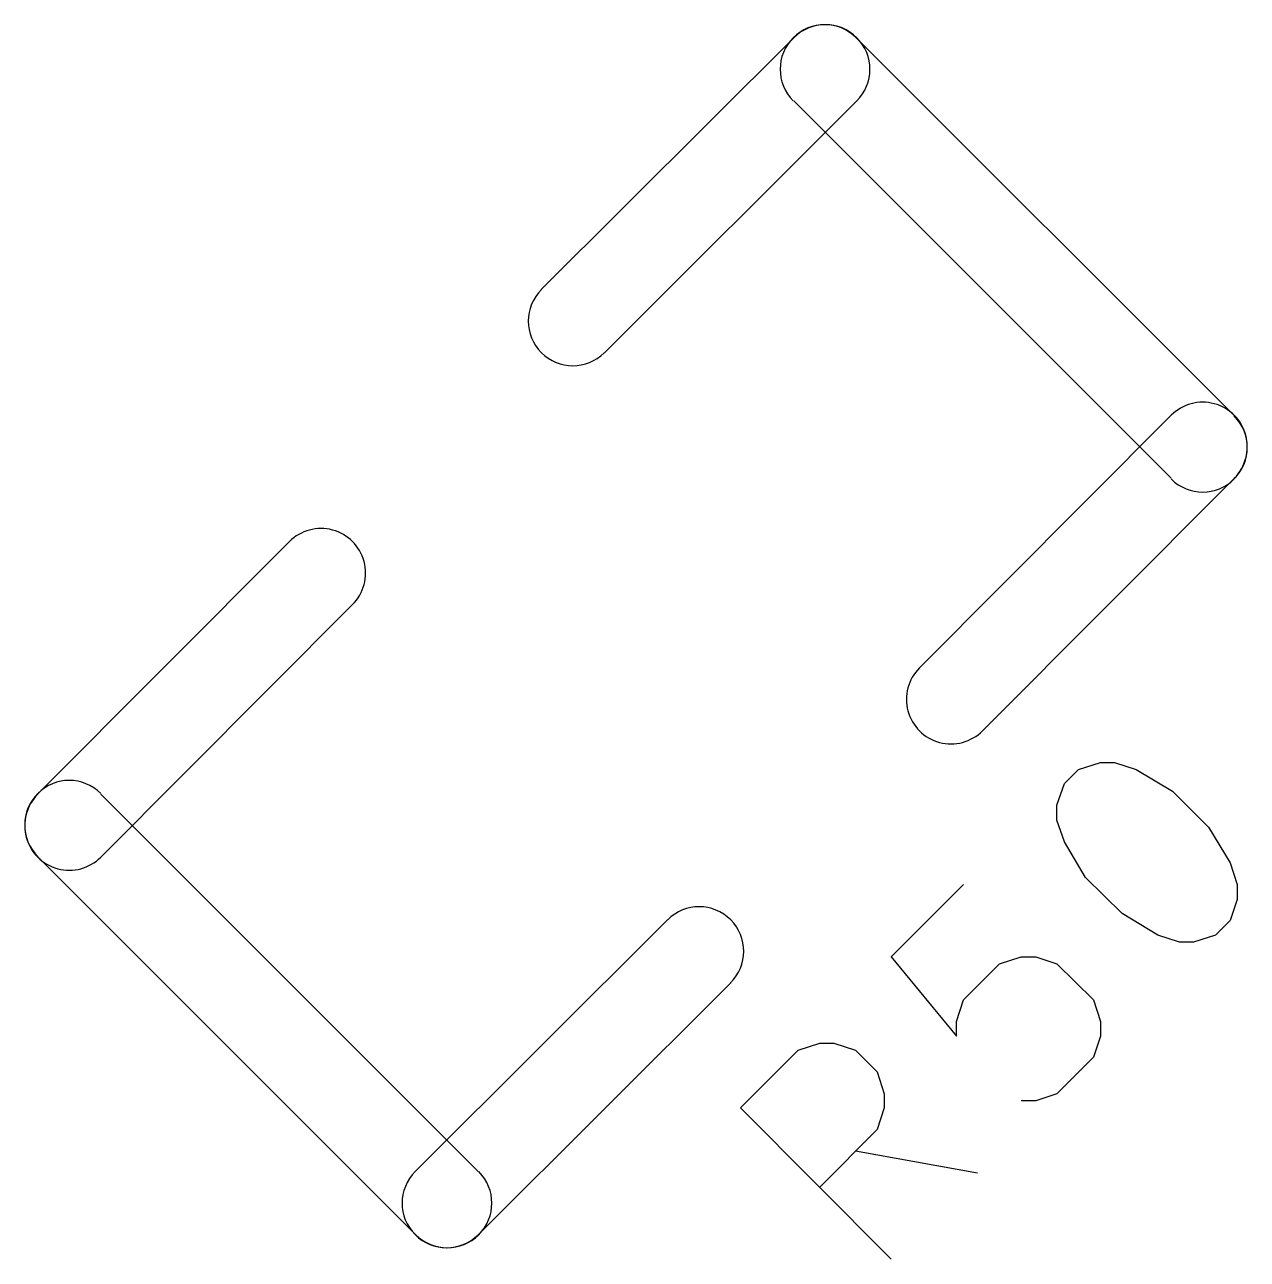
# Model space of a CAD drawing. Extents: x 51.7 to 137.6, y -122.1 to -55.4.
# Drawn here: x 126.128 to 127.872, y -116.788 to -115.028 of the extents above; entities that cross this region are included whole.
import ezdxf

# ---------------------------------------------------------------- set-up
doc = ezdxf.new("R2010")
doc.units = 0
doc.header["$MEASUREMENT"] = 0
doc.layers.add('BLACK', color=250, linetype='CONTINUOUS')

msp = doc.modelspace()

# ---------------------------------------------------------------- linework, layer by layer
at = {"layer": 'BLACK'}
for p, q in [((126.865, -115.406), (127.225, -115.047)), ((127.314, -115.047), (127.853, -115.586)), ((126.955, -115.496), (127.315, -115.137)), ((127.225, -115.137), (127.763, -115.675)), ((127.763, -115.585), (127.404, -115.945)), ((127.853, -115.675), (127.494, -116.035)), ((126.506, -115.765), (126.147, -116.125)), ((126.596, -115.855), (126.237, -116.215)), ((127.611, -116.11), (127.631, -116.09)), ((127.631, -116.09), (127.662, -116.08)), ((127.662, -116.08), (127.682, -116.08)), ((127.682, -116.08), (127.713, -116.09)), ((127.713, -116.09), (127.765, -116.121)), ((126.237, -116.125), (126.775, -116.663)), ((127.6, -116.141), (127.611, -116.11)), ((127.765, -116.121), (127.816, -116.172)), ((127.6, -116.162), (127.6, -116.141)), ((127.611, -116.193), (127.6, -116.162)), ((127.816, -116.172), (127.847, -116.223)), ((127.641, -116.244), (127.611, -116.193)), ((126.147, -116.214), (126.686, -116.753)), ((127.847, -116.223), (127.857, -116.254)), ((127.693, -116.295), (127.641, -116.244)), ((127.467, -116.254), (127.364, -116.357)), ((127.857, -116.254), (127.857, -116.275)), ((127.857, -116.275), (127.847, -116.305)), ((127.744, -116.326), (127.693, -116.295)), ((126.685, -116.663), (127.045, -116.304)), ((127.847, -116.305), (127.826, -116.326)), ((127.775, -116.336), (127.744, -116.326)), ((127.795, -116.336), (127.775, -116.336)), ((127.826, -116.326), (127.795, -116.336)), ((127.364, -116.357), (127.457, -116.47)), ((127.467, -116.418), (127.518, -116.367)), ((127.518, -116.367), (127.549, -116.357)), ((127.549, -116.357), (127.57, -116.357)), ((127.57, -116.357), (127.6, -116.367)), ((127.6, -116.367), (127.652, -116.418)), ((126.775, -116.753), (127.135, -116.394)), ((127.457, -116.449), (127.467, -116.418)), ((127.652, -116.418), (127.662, -116.449)), ((127.457, -116.47), (127.457, -116.449)), ((127.662, -116.449), (127.662, -116.47)), ((127.662, -116.47), (127.652, -116.5)), ((127.149, -116.572), (127.231, -116.49)), ((127.231, -116.49), (127.262, -116.48)), ((127.262, -116.48), (127.282, -116.48)), ((127.282, -116.48), (127.313, -116.49)), ((127.313, -116.49), (127.344, -116.521)), ((127.652, -116.5), (127.6, -116.552)), ((127.344, -116.521), (127.354, -116.552)), ((127.354, -116.552), (127.354, -116.572)), ((127.57, -116.562), (127.549, -116.562)), ((127.6, -116.552), (127.57, -116.562)), ((127.364, -116.788), (127.149, -116.572)), ((127.354, -116.572), (127.344, -116.603)), ((127.344, -116.603), (127.262, -116.685)), ((127.487, -116.665), (127.313, -116.634))]:
    msp.add_line(p, q, dxfattribs=at)
for centre, start, end in [((127.269, -115.092), 45, 225), ((127.27, -115.092), 314.9, 494.9), ((126.91, -115.451), 134.9, 314.9), ((127.808, -115.63), -44.9, 135.1), ((127.808, -115.631), 225, 405), ((126.551, -115.81), -44.9, 135.1), ((127.449, -115.99), 135.1, 315.1), ((126.192, -116.169), 45, 225), ((126.192, -116.17), 135.1, 315.1), ((127.09, -116.349), 314.9, 494.9), ((126.73, -116.708), 134.9, 314.9), ((126.731, -116.708), 225, 405)]:
    msp.add_arc(centre, 0.0635, start, end, dxfattribs=at)

doc.saveas('drawing.dxf')
